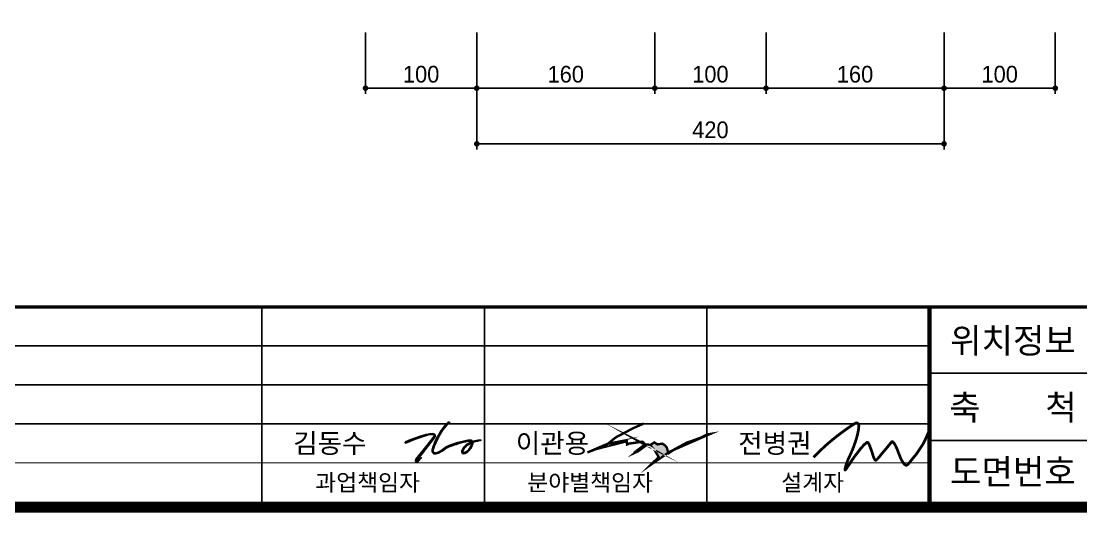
# Model space of a CAD drawing. Header units: millimetres. Extents: x 173610 to 224070, y -281283 to -269403.
# Drawn here: x 194907 to 196812, y -281093 to -280209 of the extents above; entities that cross this region are included whole.
import ezdxf
from ezdxf.enums import TextEntityAlignment as Align

# ---------------------------------------------------------------- set-up
doc = ezdxf.new("R2010")
doc.units = ezdxf.units.MM
for name, color, linetype in [('CS-DIML', 1, 'Continuous'), ('CX-BORD', 3, 'Continuous'), ('CX-BORD-LIN1', 4, 'Continuous'), ('CX-BORD-LIN2', 3, 'Continuous'), ('CX-BORD-TEX1', 7, 'Continuous'), ('CX-BORD-TEX2', 6, 'Continuous'), ('CX-BORD-TEX3', 4, 'Continuous'), ('DIML', 1, 'Continuous'), ('싸인', 7, 'Continuous')]:
    doc.layers.add(name, color=color, linetype=linetype)
doc.styles.add('MLTMHTXT', font='Dotum_1.TTF')
doc.styles.add('TB_BTXT', font='H2GTRE_1.TTF')
doc.styles.add('TB_TEXT', font='')
doc.styles.add('TEXT', font='Dotum_1.TTF')
doc.styles.get('TB_TEXT').set_extended_font_data('DotumChe')
doc.dimstyles.new('사본 일반도면_0100', dxfattribs={"dimtxt": 600, "dimasz": 200, "dimexe": 200, "dimexo": 0, "dimgap": 100, "dimtad": 1, "dimdec": 0, "dimlfac": 0.5, "dimzin": 0, "dimdsep": 46, "dimlunit": 6, "dimtxsty": 'TEXT', "dimblk": 'DOT', "dimcen": 0.09, "dimclrd": 1, "dimclre": 1, "dimclrt": 7, "dimadec": 8, "dimazin": 0, "dimtfac": 1, "dimtdec": 0, "dimtix": 1, "dimtmove": 2, "dimatfit": 3, "dimldrblk": 'DOT', "dimfxl": 200, "dimfrac": 2, "dimtolj": 1, "dimtzin": 0, "dimarcsym": 0})

# ---------------------------------------------------------------- blocks, each defined once
blk = doc.blocks.new('이관용')
blk.add_hatch(color=256).paths.add_polyline_path([(-4.061798276614923, 4.572229449163104), (-4.309969731236374, 4.324244141197663), (-3.736087527105372, 4.721249212086576), (-3.749582557685244, 4.74821907207098), (-3.757588080761538, 4.780217180968807), (-3.773599126960677, 4.828214320334045), (-3.789610252718035, 4.892210538123835), (-3.861659960544217, 4.972205786375241), (-3.941715271051521, 5.02020297370933), (-4.101825892066131, 4.996204380042286), (-4.205897851453642, 5.060200597837933), (-4.333986300511812, 4.980205301611761), (-4.502102444625959, 4.996204380042285), (-4.517743716508392, 4.984565359505752), (-4.477103562215107, 4.961359840967188), (-4.462074829151447, 4.97220578637524), (-4.30996973123638, 4.92420864702166), (-4.189886725673033, 4.796216211436216)])
at = {"const_width": 0.08}
blk.add_lwpolyline([(-4.558141185857835, 5.692163164590852), (-4.918390043361626, 5.532172668070643), (-5.494788263088594, 5.228190657546179), (-5.790992856260914, 4.988204864811507), (-6.439440863418895, 4.724220478415589), (-5.774981810061774, 5.012203410509585), (-5.190578067235208, 5.124196815627727), (-5.53481587853986, 4.996204380042286), (-5.126533802903737, 5.100198221960682), (-5.110522756727903, 4.94820724067705), (-5.118528279827501, 5.012203410509585), (-4.5981688013091, 5.084199191493383), (-4.518113490801795, 4.996204380042286), (-4.87836234828228, 4.716220963179069), (-4.502102444625962, 4.996204380042286), (-4.33398630051181, 4.980205301611761), (-4.205897851453642, 5.060200597837934), (-4.101825892066131, 4.996204380042286), (-3.941715271051521, 5.020202973709331), (-3.861659960544216, 4.972205786375241), (-3.789610252718035, 4.892210538123834), (-3.773599126960676, 4.828214320334041), (-3.757588080761536, 4.780217180968805), (-3.749582557685244, 4.748219072070981), (-3.725565988409812, 4.700221884748544), (-3.509416626140023, 4.84421335080134), (-3.10914015320833, 5.060200597837934), (-2.917007360213915, 5.124196815627727), (-2.652824859416626, 5.2201911423154), (-2.500719761501557, 5.300186390566751), (-2.396647881718877, 5.332184499464574), (-2.34861474319132, 5.340184014701208), (-3.685538293353773, 4.756218587307615), (-4.309969731236379, 4.324244141197653), (-4.061798276614923, 4.572229449163103), (-4.189886725673034, 4.796216211436217), (-4.309969731236379, 4.924208647021658), (-4.462074829151447, 4.972205786375241), (-4.750273899247418, 4.764218102538393), (-4.854345779006849, 4.716220963179069), (-4.526119013901393, 4.996204380042286), (-4.622185370584532, 5.044201519407409), (-4.454069226470324, 4.94820724067705)], dxfattribs=at)
blk = doc.blocks.new('CXBLKA1')
at = {"layer": '싸인'}
h = blk.add_hatch(color=0, dxfattribs=at)
edge = h.paths.add_edge_path()
edge.add_line((524.592858178035, 35.05816964116143), (524.717610307715, 35.0878650093991))
edge.add_line((524.7176103077151, 35.0878650093991), (524.7770153202072, 35.11755933272434))
edge.add_line((524.777015320207, 35.11755933272434), (524.777015320207, 35.18882654463489))
edge.add_line((524.777015320207, 35.18882654463489), (524.7413720454708, 35.26009271163286))
edge.add_line((524.7413720454707, 35.26009271163285), (524.6819670329785, 35.30760488284812))
edge.add_line((524.6819670329786, 35.30760488284812), (524.5512741348084, 35.28978807987052))
edge.add_line((524.5512741348085, 35.28978807987052), (524.3968194988827, 35.21852086796012))
edge.add_arc((533.4497263440002, 26.73028608078637), 12.40988525928272, 136.8437886002609, 154.0363134719238)
edge.add_arc((531.8774333427729, 27.49591144305711), 10.66108925143613, 154.0363134719241, 163.4965225332599)
edge.add_arc((522.6978153594202, 30.21564420490517), 1.087044514953924, 163.49652253326, 197.6974735025576)
edge.add_arc((522.0723786107326, 30.01607226485033), 0.4305385470707698, 197.6974735025578, 270.3730230762037)
edge.add_arc((522.0648809024091, 31.16769263580842), 1.582183324958346, 270.3730230762058, 299.1062852897187)
edge.add_arc((516.1672374452847, 41.76093182177279), 13.70649422489875, 299.1062852897187, 304.4468688812942)
edge.add_arc((526.0571119349389, 27.34245001173975), 3.777848345737606, 112.56023461559491, 124.44686888129411, ccw=False)
edge.add_arc((530.9144119672438, 15.6506711051546), 16.43845882092008, 99.78784449493071, 112.560234615595, ccw=False)
edge.add_arc((528.3729747804525, 30.38265668281738), 1.48886678518646, 80.2121555050694, 99.78784449493071, ccw=False)
edge.add_arc((528.5973581570771, 31.68334303677504), 0.1689679666866769, 23.222771197182624, 80.21215550506372, ccw=False)
edge.add_arc((528.4980018815392, 31.64071213354772), 0.2770839386739657, -14.74731411189299, 23.222771197179497, ccw=False)
edge.add_arc((525.7393474998943, 32.36686693912942), 3.129709886645028, 323.6404485112148, 345.25268588810707, ccw=False)
edge.add_arc((526.3982521846186, 31.88179813717409), 2.311512400592902, 299.6107675650151, 323.640448511215, ccw=False)
edge.add_arc((527.3322679074257, 30.23835233177583), 0.4211951029594776, 254.6353403923705, 299.610767565016, ccw=False)
edge.add_arc((527.2519250448173, 29.94596510963684), 0.1179703294955138, 217.3648799932693, 254.6353403923728, ccw=False)
edge.add_arc((527.3158313415368, 29.99476312200314), 0.1983771747967824, 190.5729480769106, 217.364879993271, ccw=False)
edge.add_arc((527.3708202326436, 30.00502714359374), 0.2543157865455074, 169.4270519230917, 190.5729480769083, ccw=False)
edge.add_arc((528.2771628016482, 29.83585261562104), 1.17631192173511, 158.0437381412883, 169.4270519230926, ccw=False)
edge.add_arc((528.2144911339008, 29.86111797861151), 1.108739172010924, 139.0136362194811, 158.0437381412886, ccw=False)
edge.add_arc((530.4089656304378, 27.95440715527486), 4.015845031758844, 127.64304985634999, 139.0136362194811, ccw=False)
edge.add_arc((530.170636178777, 28.26340370760046), 3.625614591021539, 109.95336208071251, 127.6430498563501, ccw=False)
edge.add_arc((530.8852602057443, 26.29500650009277), 5.719719427566993, 101.49375809452778, 109.9533620807128, ccw=False)
edge.add_arc((528.4864494563943, 38.09211630372045), 6.318805927726546, 281.493758094528, 287.7073294209811)
edge.add_line((530.4083454013456, 32.07267909339488), (529.8482308808655, 32.05868040067949))
edge.add_line((529.8482308808655, 32.05868040067948), (529.2414387027897, 31.95602088263697))
edge.add_arc((530.5571909633949, 27.43616847109528), 4.707469578595997, 106.2305493998554, 130.198910985214)
edge.add_arc((528.6963126860093, 29.63830544131006), 1.824367915658559, 130.1989109852147, 164.3506951350019)
edge.add_arc((527.3645692631925, 30.01137052890771), 0.4413573937174505, 164.3506951350028, 228.1785148006518)
edge.add_arc((527.2972268385349, 29.93610894303093), 0.3403657679882027, 228.178514800654, 296.358293051978)
edge.add_arc((526.1345591326952, 32.28257502288707), 2.959086688231177, 296.3582930519773, 315.1523277936486)
edge.add_arc((526.5218454989591, 31.89734249683047), 2.412831410338274, 315.1523277936491, 337.7663384216869)
edge.add_arc((526.0160176864011, 32.10411375483195), 2.959289212087556, 337.7663384216867, 349.7393730444861)
edge.add_arc((528.5405550844151, 31.64711945999684), 0.3937224404982653, 349.7393730444866, 409.3027074816044)
edge.add_line((528.7972867539307, 31.94562609312196), (528.7319409729483, 31.99228979539))
edge.add_line((528.7319409729483, 31.99228979539), (528.6105828045742, 32.03428691844892))
edge.add_line((528.6105828045742, 32.03428691844893), (528.3491956720287, 32.05761876958303))
edge.add_line((528.3491956720287, 32.05761876958302), (528.0114831600563, 32.03890543168346))
edge.add_line((528.0114831600563, 32.03890543168346), (527.4980449609665, 31.95957776477504))
edge.add_line((527.4980449609665, 31.95957776477506), (526.232470195191, 31.62831020092584))
edge.add_line((526.2324701951909, 31.62831020092584), (524.9488740293642, 31.19900790174354))
edge.add_line((524.9488740293642, 31.19900790174354), (524.1259960849429, 30.8299928739587))
edge.add_line((524.125996084943, 30.8299928739587), (523.8972818428888, 30.66667200584518))
edge.add_line((523.8972818428888, 30.66667200584518), (523.1364599421529, 30.13004465432353))
edge.add_line((523.1364599421528, 30.13004465432352), (522.6743654293514, 29.89206165359843))
edge.add_line((522.6743654293515, 29.89206165359843), (522.3756367052117, 29.78473660125907))
edge.add_line((522.3756367052116, 29.78473660125907), (522.1038792838103, 29.75700566851472))
edge.add_line((522.1038792838104, 29.75700566851472), (521.9545155898431, 29.79900279157364))
edge.add_line((521.954515589843, 29.79900279157364), (521.8378247863669, 29.906327843913))
edge.add_line((521.8378247863669, 29.90632784391299), (521.7818137351804, 30.0369847473863))
edge.add_line((521.7818137351804, 30.0369847473863), (521.7724776691792, 30.18164138848774))
edge.add_line((521.7724776691794, 30.18164138848773), (521.8144866256717, 30.48961889770269))
edge.add_line((521.8144866256717, 30.48961889770269), (521.9923074826029, 31.01351085571699))
edge.add_line((521.9923074826029, 31.01351085571699), (522.5570907041863, 32.24075431336754))
edge.add_line((522.5570907041862, 32.24075431336754), (522.996406926287, 33.03623052325667))
edge.add_line((522.996406926287, 33.03623052325667), (523.5191811913779, 33.89483407670867))
edge.add_line((523.519181191378, 33.89483407670868), (523.8692522656011, 34.35680034053104))
edge.add_line((523.8692522656012, 34.35680034053104), (524.2519975665208, 34.76743632287608))
edge.add_line((524.2519975665208, 34.76743632287607), (524.4760431074718, 34.99141958597334))
edge.add_line((524.4760431074717, 34.99141958597335), (524.592858178035, 35.05816964116143))
h.paths.add_polyline_path([(516.7924428276237, 31.77457273926013), (517.616764463868, 32.08683870263475), (519.3417893922779, 32.7045857459963), (520.5261349054011, 33.0735182256939), (521.1955470057729, 33.2193744263411), (521.6504032947973, 33.22795420284977), (521.9336173399133, 33.16789576728925), (522.0880960275334, 33.06493844918523), (522.1395893688086, 32.89334187409943), (522.1224258125204, 32.7045857459963), (521.9418390107455, 32.40222882109996), (519.719046898283, 29.52798906192194), (519.0815193273118, 28.73740826707886), (518.8950812827976, 28.4728604559554), (518.8289257614407, 28.35261088094704), (518.8409542809974, 28.31052389541355), (518.9191383219111, 28.32254874842314), (519.0514480284197, 28.43077242550931), (519.322084373626, 28.6291835450801), (519.5867064590539, 28.83360813606803), (519.6769190195242, 28.91176968063045), (519.6468477206323, 28.83360813606803), (519.153689108447, 28.29849904240395), (518.9010955425761, 28.13616248186194), (518.7146574980619, 28.15419976137641), (518.6124164180346, 28.22634887943397), (518.5883607151264, 28.32254874842314), (518.5943749749047, 28.42475999900459), (518.68458619917, 28.6171586920705), (520.0023665036127, 30.24214391185928), (521.6207863056864, 32.28201999767886), (521.9214939497846, 32.72694164885863), (521.9575781722497, 32.85921607687658), (521.9335224693413, 32.97345322538022), (521.9034511704494, 33.00351535790412), (521.8192528697573, 33.04560234343762), (521.5666593038861, 33.06965204945681), (520.8856435972236, 32.99076011105951), (518.714541248206, 32.31736416287261), (517.7703225060789, 31.92655435023593), (517.5898987213433, 31.83636795266406), (516.9223292479952, 31.58985637614247), (516.765962502373, 31.53574453759938), (516.747919723038, 31.59586880264735), (516.7599482425946, 31.66801896561733)])
blk.add_hatch(color=0, dxfattribs=at).paths.add_polyline_path([(528.8855535986686, 31.83683868758022, 0.008466323874453192), (528.7375140725131, 31.77771725536543, -0.0468599015371761), (528.7526361196818, 31.74996831797948, -0.1308250825957356), (528.7732546245853, 31.60890904381397, -0.01185311413729275), (528.933376585059, 31.67137522455612, -6.96180109216264e-06), (528.9335263026545, 31.67142957697359, 0.1106970960111004)])
at = {"layer": 'CX-BORD-LIN1', "const_width": 2}
blk.add_lwpolyline([(821, 20), (25, 20), (25, 574), (821, 574)], close=True, dxfattribs=at)
at = {"layer": 'CX-BORD-LIN1'}
for points, const_width in [([(821, 56), (25, 56)], 0.6), ([(611, 20), (611, 56)], 0.8)]:
    blk.add_lwpolyline(points, dxfattribs=dict(at, const_width=const_width))
at = {"layer": 'CX-BORD-LIN2'}
for points in [[(491, 20), (491, 56)], [(531, 20), (531, 56)], [(571, 20), (571, 56)], [(611, 49), (305, 49)], [(611, 42), (305, 42)], [(611, 35), (305, 35)]]:
    blk.add_lwpolyline(points, dxfattribs=at)
for points, const_width in [([(711, 44.106219), (610.999839, 44.106219)], 0.3), ([(711, 32), (611.00226, 32)], 0.3), ([(611, 28), (305, 28)], 0.2)]:
    blk.add_lwpolyline(points, dxfattribs=dict(at, const_width=const_width))
at = {"layer": '싸인', "color": 0}
blk.add_lwpolyline([(524.592858178035, 35.05816964116144), (524.7176103077151, 35.0878650093991), (524.777015320207, 35.11755933272435), (524.777015320207, 35.18882654463489), (524.7413720454707, 35.26009271163286), (524.6819670329786, 35.30760488284812), (524.5512741348085, 35.28978807987053), (524.3968194988826, 35.21852086796013, 0.07515757697995633), (522.2923496964921, 32.16335137527762, 0.04130140907470315), (521.6555543659916, 30.52444478629808, 0.150347517239941), (521.6622153491054, 29.88519239884643, 0.3281816616455339), (522.0751816039037, 29.58554284222851, 0.1260335435233095), (522.834504282362, 29.78530921330723, 0.02330691073634954), (523.9202031075495, 30.4578566925469, -0.05191178217284356), (524.6077234613132, 30.83120497245471, -0.0557878332321468), (528.1198667755648, 31.84985150351884, -0.0856233863271559), (528.6260827853404, 31.84985150351884, -0.2539183397597944), (528.7526361196818, 31.74996831797948, -0.1672084293165006), (528.7659580859093, 31.57017858400867, -0.09458170419812348), (528.2597420761336, 30.51141681729184, -0.1052351752649005), (527.5403826239477, 29.87216442984019, -0.1988009083221388), (527.2206674603322, 29.83221115562453, -0.1640719818699126), (527.1581637878921, 29.87437024012036, -0.1174373120800961), (527.1208221962976, 29.95836344132562, -0.09252909626898988), (527.1208221962976, 30.05169084586186, -0.04970996148718124), (527.1861693134853, 30.27567410895913, -0.08322584497647044), (527.377541963945, 30.58831715247093, -0.04965429057194931), (527.9563272802225, 31.13427766241114, -0.0773394720742829), (528.933376585059, 31.67137522455612, -0.03692875901310616), (529.7455421720833, 31.90002506686265, 0.02711846429671489), (530.4083454013456, 32.07267909339488), (529.8482308808655, 32.05868040067948), (529.2414387027898, 31.95602088263698, 0.1049646636540942), (527.5187868748834, 31.03177279141805, 0.1501281442584049), (526.9395726367244, 30.13042604738487, 0.2859325099808731), (527.0702668710999, 29.68245952119033, 0.3065886397049226), (527.4483434709161, 29.63112923971286, 0.08218876153063999), (528.2325048685526, 30.19575502157774, 0.09899371890985634), (528.7552791336435, 30.98436406653988, 0.0522897981975906), (528.927980988306, 31.57698723383585, 0.2659081237163554), (528.7972867539307, 31.94562609312196), (528.7319409729483, 31.99228979539001), (528.6105828045742, 32.03428691844893), (528.3491956720287, 32.05761876958303), (528.0114831600563, 32.03890543168347), (527.4980449609665, 31.95957776477506), (526.2324701951909, 31.62831020092584), (524.9488740293642, 31.19900790174355), (524.125996084943, 30.8299928739587), (523.8972818428888, 30.66667200584518), (523.1364599421528, 30.13004465432353), (522.6743654293515, 29.89206165359844), (522.3756367052116, 29.78473660125908), (522.1038792838104, 29.75700566851472), (521.954515589843, 29.79900279157364), (521.8378247863669, 29.906327843913), (521.7818137351804, 30.03698474738631), (521.7724776691794, 30.18164138848774), (521.8144866256717, 30.4896188977027), (521.9923074826029, 31.01351085571699), (522.5570907041862, 32.24075431336755), (522.996406926287, 33.03623052325668), (523.519181191378, 33.89483407670868), (523.8692522656012, 34.35680034053105), (524.2519975665208, 34.76743632287609), (524.4760431074717, 34.99141958597335)], format="xyb", close=True, dxfattribs=at)
at = {"layer": '싸인', "color": 7, "const_width": 0.5}
blk.add_lwpolyline([(590.1539050153358, 28.9654738182231, -0.001221771592832308), (590.5669317105874, 29.38341058198654, -0.002396145924131835), (590.7790673656725, 29.59498397294723, -4.68569682260252e-05), (591.3871972039802, 30.19560375793817, -0.001248971755416586), (591.4100704276029, 30.21807770196639, -0.00364240279310822), (591.6945190735125, 30.49214383228663, -0.002928519556390706), (592.0527549286151, 30.82833858275455, -0.004200985767070097), (592.3710365441902, 31.1186140611176, -0.003974255044777259), (592.712447142945, 31.41990747396194, -0.003044155658316016), (593.06183633044, 31.71962439163569, -0.003287619259428139), (593.388840477016, 31.99302730663661, -0.002170277678467807), (593.7281106364194, 32.27045010034286, -0.002118165980249459), (594.0781526712044, 32.55170617683771, -0.002510848937301256), (594.477250272777, 32.86634249313715, -0.003367483757003384), (594.7775626901253, 33.09742685580296, -0.003103604219871803), (595.0718328717811, 33.31785781486872, -0.002208671181129469), (595.4886041374468, 33.6231931998734, -0.002071144244403771), (595.8413234157824, 33.87699193580988, -0.001963258747098638), (596.2155734939837, 34.14172627075556, -0.004046120973395296), (596.2523533713285, 34.16708567881626, -0.0002157615422231571), (596.9460940857196, 34.63674029294693, -0.008710997354597537), (597.396203418122, 34.92987917844496, -0.01241575488423348), (597.7204346994026, 35.12204018855138, -0.2994307873089782), (598.0777347838346, 35.09638155881606, -0.2249906330577114), (598.2878028094235, 34.68753004972183, -0.03009983361609147), (598.2760057150784, 34.26879560732884, -0.02692554798766075), (598.2096585356655, 33.80531976962132, -0.002462851050567409), (598.0578495935066, 33.0600562805339, -0.01464487571240481), (598.0280411898557, 32.93564490421656, -0.004667529179863784), (597.8906910502378, 32.44657151007695, -0.006261335577305426), (597.7803573691313, 32.08430899882359, -0.003108234882798278), (597.6227423496508, 31.59958652758641, -0.004204942758247374), (597.5010066019956, 31.24302592221939, -0.005377258831837777), (597.337101858801, 30.79144599064233, -0.006351823507608037), (597.189414639817, 30.41250777030034, -0.005623292169030968), (597.0503588060005, 30.07951387826644, -0.003872607560651517), (596.8392976303362, 29.59991357906702, -0.008911731987733968), (596.6566107387805, 29.21200318439844, 0.008234600018831905), (596.4583354778551, 28.79246786856694, 0.01024179576454441), (596.3630773722592, 28.56998417798721, 0.003996479208830652), (596.1353117612464, 27.99315610988977, 0.01883555838462987), (595.9865823955797, 27.55951689982457, 0.01771119184417121), (595.8625131626391, 27.08804956857406, 0.04386111434475999), (595.8143438612882, 26.73136918966019, 0.5036192907947369), (595.8447348391477, 26.70657682204289, 0.1730635856034269), (595.9132485027575, 26.75260158324284, 0.01288892215660876), (596.530447275188, 27.63423733019872, 0.001692538842864014), (596.9221547750099, 28.23002156678878, -0.004493935212838304), (597.07093997195, 28.45358399335586, -0.002611606976569071), (597.4066412118538, 28.94278595550898, -0.007962433550125169), (597.5201229973102, 29.10088454985662, -0.007983763511400021), (597.6996614920561, 29.33488298837386, 0.003941753565111663), (598.0671065699521, 29.80585374140782, 0.003853201217461613), (598.302550889995, 30.11753260397954, -0.002957143095161233), (598.6086081619524, 30.52420142753961, -0.02082303837556641), (598.7128107630674, 30.64976030453089, -0.004857640465002989), (599.1863372186288, 31.16413832291011, -0.05461160986620715), (599.7316238041185, 31.63083678825738, -0.2625794642807498), (599.8901399059557, 31.64437771423701, -0.1606898322100331), (600.0182873808805, 31.52571092708948, -0.03828511578214597), (600.3157103271747, 30.87479707662307, -0.001550393624484008), (600.5371144790911, 30.26631160998387, -0.004177157919068713), (600.6166996212268, 30.03953628007613, -0.00948188296843478), (600.7194617735806, 29.71895019316716, 0.005877009681921273), (600.8815146370196, 29.2005680921082, 0.05435263481734043), (601.1854457079831, 28.5260418473089, 0.2869114441572957), (601.3195966708126, 28.45619359437667, 0.166366794290609), (601.4688499406441, 28.52079422100428, 0.0375037139364344), (601.9519543412788, 29.03150204443975, 0.004261212635795516), (602.3365962620044, 29.51290180627548, -0.01003943896606668), (602.5022204068764, 29.71534714802149, -0.003223009784036129), (602.8924367320005, 30.16730650210422, 0.006606490933184881), (603.0813156465156, 30.38908764783584, 0.001538565653075446), (603.1759611657722, 30.50395949626011, -0.0003111549695902591), (603.6425573400123, 31.07311131262821, -0.002292779297472407), (604.0636754659279, 31.58136733317417, -0.006673307938408116), (604.2114746907814, 31.75337553127649, -0.4112322178640725), (604.3891301428739, 31.7653503444199, -0.09620502238326616), (604.7950723095203, 31.24870406889958, -0.008046322496559288), (605.0659894485735, 30.6992210779989, -0.01802040838403531), (605.1740367272957, 30.44783537332259, -0.001738624223410983), (605.3612093054714, 29.96009079082849, 0.002502018223330334), (605.4917911517086, 29.62136046512964, 0.002524966174897052), (605.594716445949, 29.36216632151647, 0.001156726466219056), (605.8235462239845, 28.798055586259, 0.03087024867611269), (605.9417834301257, 28.55291006509505, 0.01363557866686218), (606.2574892444873, 28.02430452291213, 0.0967186464811873), (606.6822817154193, 27.57601920549118, 0.2904236418541479), (606.9029094270331, 27.56405699515385, 0.06881933435098428), (607.1114957796995, 27.72214931909286, 0.02754064481789475), (607.5457913036607, 28.20768013421737, 0.00122570913191452), (607.922097513225, 28.68048613492691, -0.002790967122573292), (608.0880101827247, 28.8876112948263, -0.005649680365925048), (608.4983331000271, 29.38250002487543, 0.01465527354772707), (608.6530816097521, 29.57613510870976, 0.01149351410504917), (608.7356451975766, 29.69131104572656, 0.002187418067891819), (609.1526936741137, 30.3080517318253, 0.001647397503224124), (609.4428395767474, 30.74429940168105, 0.002380120079670721), (609.6412256387337, 31.04785647018792, 0.01422571216322473), (609.9142989781959, 31.49763088488621, 0.0207470436736539), (610.0795671641293, 31.81843320155187, 0.002194546841696434), (610.1028445835375, 31.86921072268528, 0.0001475575855859015), (610.4454946060442, 32.6260079425975, 0.001609646577447568), (610.5735324052437, 32.91146559659683, 0.0008783823060792926), (610.8055569668078, 33.43573042178197)], format="xyb", dxfattribs=at)
at = {"layer": '싸인', "color": 0}
blk.add_lwpolyline([(516.7924428276237, 31.77457273926014), (517.616764463868, 32.08683870263475), (519.3417893922779, 32.7045857459963), (520.5261349054011, 33.0735182256939), (521.1955470057729, 33.2193744263411), (521.6504032947973, 33.22795420284977), (521.9336173399133, 33.16789576728925), (522.0880960275334, 33.06493844918523), (522.1395893688086, 32.89334187409944), (522.1224258125204, 32.7045857459963), (521.9418390107455, 32.40222882109996), (519.719046898283, 29.52798906192194), (519.0815193273118, 28.73740826707886), (518.8950812827976, 28.4728604559554), (518.8289257614407, 28.35261088094704), (518.8409542809974, 28.31052389541355), (518.9191383219111, 28.32254874842314), (519.0514480284197, 28.43077242550932), (519.322084373626, 28.6291835450801), (519.5867064590539, 28.83360813606803), (519.6769190195242, 28.91176968063046), (519.6468477206323, 28.83360813606803), (519.153689108447, 28.29849904240395), (518.9010955425761, 28.13616248186195), (518.7146574980619, 28.15419976137641), (518.6124164180346, 28.22634887943397), (518.5883607151264, 28.32254874842314), (518.5943749749047, 28.4247599990046), (518.68458619917, 28.6171586920705), (520.0023665036127, 30.24214391185928), (521.6207863056864, 32.28201999767887), (521.9214939497846, 32.72694164885864), (521.9575781722497, 32.85921607687659), (521.9335224693413, 32.97345322538023), (521.9034511704494, 33.00351535790413), (521.8192528697573, 33.04560234343762), (521.5666593038861, 33.06965204945681), (520.8856435972236, 32.99076011105952), (518.714541248206, 32.31736416287261), (517.7703225060789, 31.92655435023593), (517.5898987213433, 31.83636795266406), (516.9223292479952, 31.58985637614249), (516.765962502373, 31.53574453759939), (516.747919723038, 31.59586880264735), (516.7599482425946, 31.66801896561734)], close=True, dxfattribs=at)
at = {"xscale": 5.384407746340116, "yscale": 5.384407746340116, "zscale": 5.384407746340116}
blk.add_blockref('이관용', (584.1807743605491, 4.400931723955672), dxfattribs=at)
at = {"layer": 'CX-BORD-TEX1', "style": 'TB_BTXT'}
blk.add_attdef('UD_TITLE', text='', height=10, dxfattribs=at).set_placement((423, 553), align=Align.MIDDLE_CENTER)
at = {"layer": 'CX-BORD-TEX1', "style": 'MLTMHTXT', "width": 0.8, "flags": 4}
blk.add_attdef('EI_NAME', (69.68644491376199, 43.64671919336593), '', height=6, dxfattribs=at)
at = {"layer": 'CX-BORD-TEX1', "style": 'TB_BTXT', "flags": 4}
blk.add_attdef('CI_NAME', text='', height=5, dxfattribs=at).set_placement((85, 28), align=Align.MIDDLE_CENTER)
at = {"layer": 'CX-BORD-TEX2', "style": 'TB_BTXT'}
blk.add_attdef('PI_CNAME', text='', height=5, dxfattribs=at).set_placement((40, 552), align=Align.BOTTOM_LEFT)
blk.add_attdef('UD_SUBTITLE', text='', height=7, dxfattribs=at).set_placement((423, 538), align=Align.MIDDLE_CENTER)
at = {"layer": 'CX-BORD-TEX3', "style": 'TB_TEXT'}
for s, height, p in [('위치정보', 4.5, (626, 50)), ('축    척', 4.5, (626, 38)), ('도면번호', 4.5, (626, 26.5)), ('과업책임자', 3, (510, 24.5)), ('분야별책임자', 3, (550, 24.5)), ('설계자', 3, (590, 24.5))]:
    blk.add_text(s, height=height, dxfattribs=at).set_placement(p, align=Align.MIDDLE)
at = {"layer": 'CX-BORD-TEX3', "style": 'TB_BTXT'}
blk.add_attdef('UD_CDNAME', text='', height=4, dxfattribs=at).set_placement((42, 544), align=Align.BOTTOM_LEFT)
at = {"layer": 'CX-BORD-TEX3', "style": 'TB_TEXT'}
for tag, height, p in [('DC_RNUM4', 3, (320, 52)), ('DC_RDATE4', 3.5, (353, 52.5)), ('DC_RAPP4', 3.5, (510, 52.5)), ('DC_RCHK4', 3.5, (550, 52.5)), ('DC_RDGN4', 3.5, (590, 52.5)), ('PI_TITLE', 4.5, (243, 50)), ('UD_CDIST', 4.5, (676, 50)), ('DC_RNUM3', 3, (320, 45)), ('DC_RDATE3', 3.5, (353, 45.4)), ('DC_RAPP3', 3.5, (510, 45.4)), ('DC_RCHK3', 3.5, (550, 45.4)), ('DC_RDGN3', 3.5, (590, 45.4)), ('FI_NAME', 4.5, (781, 44.87347354138397)), ('PI_CDNAME', 4.5, (243, 38)), ('DC_RDATE2', 3.5, (353, 38.5)), ('DC_RAPP2', 3.5, (510, 38.5)), ('DC_RCHK2', 3.5, (550, 38.5)), ('DC_RDGN2', 3.5, (590, 38.5)), ('DA_HSCALE', 4.5, (658.5, 38)), ('DA_VSCALE', 4.5, (693, 38)), ('DI_TITLE', 4.5, (781, 37.87347354138397)), ('DC_RNUM2', 3, (320, 38)), ('DC_RNUM1', 3, (320, 31)), ('DC_RDATE1', 3.5, (353, 31.5)), ('DC_RAPP1', 3.5, (510, 31.5)), ('DC_RCHK1', 3.5, (550, 31.5)), ('DC_RDGN1', 3.5, (590, 31.5)), ('DI_SUBTITLE', 3.5, (781, 30.87347354138397)), ('PA_CCLASS', 4.5, (204, 26.5)), ('PI_STAGE', 4.5, (283, 26.5)), ('DI_DRWNO', 4.5, (676, 26.5))]:
    blk.add_attdef(tag, text='', height=height, dxfattribs=at).set_placement(p, align=Align.MIDDLE_CENTER)
for tag, p in [('DC_RDES4', (377, 52.5)), ('DC_RDES3', (377, 45.4)), ('DC_RDES2', (377, 38.5)), ('DC_RDES1', (377, 31.5))]:
    blk.add_attdef(tag, text='', height=3.5, dxfattribs=at).set_placement(p, align=Align.MIDDLE_LEFT)
at = {"layer": 'CX-BORD-TEX3', "style": 'TB_TEXT', "flags": 1}
for tag, p in [('PI_ID', (24, 16)), ('PI_CCODE', (31, 16)), ('PA_DSDATE', (47, 16)), ('PA_DEDATE', (64, 16)), ('PA_CSDATE', (81, 16)), ('PA_CEDATE', (98, 16)), ('PA_CFDATE', (114, 16)), ('EI_ENAME', (132, 16)), ('EI_DEPT', (146, 16)), ('EI_PERSON', (158, 16)), ('EI_EMAIL', (174, 16)), ('CI_CATEG', (189, 16)), ('CI_ROLE', (204, 16)), ('CI_ONAME', (216, 16)), ('CI_ADDR', (232, 16)), ('CI_TEL', (246, 16)), ('CI_FAX', (257, 16)), ('CI_HPADDR', (270, 16)), ('CI_CODE', (287, 16)), ('CI_DEPT', (300, 16)), ('CI_PERSON', (312, 16)), ('CI_EMAIL', (329, 16)), ('CI_PROLE', (342, 16)), ('DI_MANCODE', (357, 16)), ('DI_CATEG', (377, 16)), ('DI_LDATE', (392, 16)), ('DI_PCLASS', (407, 16)), ('DI_MMCLASS', (424, 16)), ('DI_MSCLASS', (443, 16)), ('DI_ECLASS', (462, 16)), ('DI_FNAME', (478, 16)), ('DC_ONAME', (493, 16)), ('DC_NNAME', (510, 16)), ('FI_CODE', (529, 16)), ('FI_CLASS', (545, 16)), ('FI_ICODE1', (563, 16)), ('FI_ICODE2', (581, 16)), ('------------', (597, 16))]:
    blk.add_attdef(tag, p, '', height=2, dxfattribs=at)
blk = doc.blocks.new('_Dot')
at = {"layer": 'DIML', "color": 140, "linetype": 'Continuous'}
blk.add_line((0, 0), (-1, 0), dxfattribs=at)
at = {"layer": 'DIML', "color": 140, "linetype": 'Continuous', "const_width": 0.5}
blk.add_lwpolyline([(-0.25, 0, 1), (0.25, 0, 1)], format="xyb", close=True, dxfattribs=at)
blk = doc.blocks.new('*D164')
at = {"layer": 'CS-DIML', "color": 140, "lineweight": -2}
for p, q in [((195725.8245697278, -280329.8579967959), (195725.8245697278, -280439.8579967837)), ((196565.8245697278, -280329.8579967959), (196565.8245697278, -280439.8579967837)), ((196555.8245697278, -280429.8579967837), (195735.8245697278, -280429.8579967837))]:
    blk.add_line(p, q, dxfattribs=at)
at = {"layer": 'Defpoints', "color": 0}
for p in [(195725.8245697278, -280329.8579967959), (196565.8245697278, -280329.8579967959), (195725.8245697278, -280429.8579967837)]:
    blk.add_point(p, dxfattribs=at)
at = {"layer": 'CS-DIML', "color": 140, "lineweight": -2, "xscale": 10, "yscale": 10, "zscale": 10, "rotation": 180}
blk.add_blockref('_Dot', (195725.8245697278, -280429.8579967837), dxfattribs=at)
at = {"layer": 'CS-DIML', "color": 140, "lineweight": -2, "xscale": 10, "yscale": 10, "zscale": 10}
blk.add_blockref('_Dot', (196565.8245697278, -280429.8579967837), dxfattribs=at)
at = {"layer": 'CS-DIML', "color": 140, "insert": (196145.8245697278, -280404.8376440022), "char_height": 30, "attachment_point": 5, "style": 'TEXT'}
blk.add_mtext('\\A1;420', dxfattribs=at)
blk = doc.blocks.new('*D165')
at = {"layer": 'CS-DIML', "color": 140, "lineweight": -2}
for p, q in [((196045.8245697278, -280229.857996808), (196045.8245697278, -280339.8579967959)), ((196245.8245697278, -280229.857996808), (196245.8245697278, -280339.8579967959)), ((196235.8245697278, -280329.8579967959), (196055.8245697278, -280329.8579967959))]:
    blk.add_line(p, q, dxfattribs=at)
at = {"layer": 'Defpoints', "color": 0}
for p in [(196045.8245697278, -280229.857996808), (196245.8245697278, -280229.857996808), (196045.8245697278, -280329.8579967959)]:
    blk.add_point(p, dxfattribs=at)
at = {"layer": 'CS-DIML', "color": 140, "lineweight": -2, "xscale": 10, "yscale": 10, "zscale": 10, "rotation": 180}
blk.add_blockref('_Dot', (196045.8245697278, -280329.8579967959), dxfattribs=at)
at = {"layer": 'CS-DIML', "color": 140, "lineweight": -2, "xscale": 10, "yscale": 10, "zscale": 10}
blk.add_blockref('_Dot', (196245.8245697278, -280329.8579967959), dxfattribs=at)
at = {"layer": 'CS-DIML', "color": 140, "insert": (196145.8245697278, -280304.8376440143), "char_height": 30, "attachment_point": 5, "style": 'TEXT'}
blk.add_mtext('\\A1;100', dxfattribs=at)
blk = doc.blocks.new('*D166')
at = {"layer": 'CS-DIML', "color": 140, "lineweight": -2}
for p, q in [((196245.8245697278, -280229.857996808), (196245.8245697278, -280339.8579967959)), ((196565.8245697278, -280229.857996808), (196565.8245697278, -280339.8579967959)), ((196555.8245697278, -280329.8579967959), (196255.8245697278, -280329.8579967959))]:
    blk.add_line(p, q, dxfattribs=at)
at = {"layer": 'Defpoints', "color": 0}
for p in [(196245.8245697278, -280229.857996808), (196565.8245697278, -280229.857996808), (196245.8245697278, -280329.8579967959)]:
    blk.add_point(p, dxfattribs=at)
at = {"layer": 'CS-DIML', "color": 140, "lineweight": -2, "xscale": 10, "yscale": 10, "zscale": 10, "rotation": 180}
blk.add_blockref('_Dot', (196245.8245697278, -280329.8579967959), dxfattribs=at)
at = {"layer": 'CS-DIML', "color": 140, "lineweight": -2, "xscale": 10, "yscale": 10, "zscale": 10}
blk.add_blockref('_Dot', (196565.8245697278, -280329.8579967959), dxfattribs=at)
at = {"layer": 'CS-DIML', "color": 140, "insert": (196405.8245697278, -280304.8376440143), "char_height": 30, "attachment_point": 5, "style": 'TEXT'}
blk.add_mtext('\\A1;160', dxfattribs=at)
blk = doc.blocks.new('*D172')
at = {"layer": 'CS-DIML', "color": 140, "lineweight": -2}
for p, q in [((196565.8245697278, -280229.857996808), (196565.8245697278, -280339.8579967959)), ((196765.8245697278, -280229.857996808), (196765.8245697278, -280339.8579967959)), ((196575.8245697278, -280329.8579967959), (196755.8245697278, -280329.8579967959))]:
    blk.add_line(p, q, dxfattribs=at)
at = {"layer": 'Defpoints', "color": 0}
for p in [(196565.8245697278, -280229.857996808), (196765.8245697278, -280229.857996808), (196765.8245697278, -280329.8579967959)]:
    blk.add_point(p, dxfattribs=at)
at = {"layer": 'CS-DIML', "color": 140, "lineweight": -2, "xscale": 10, "yscale": 10, "zscale": 10, "rotation": 180}
blk.add_blockref('_Dot', (196565.8245697278, -280329.8579967959), dxfattribs=at)
at = {"layer": 'CS-DIML', "color": 140, "lineweight": -2, "xscale": 10, "yscale": 10, "zscale": 10}
blk.add_blockref('_Dot', (196765.8245697278, -280329.8579967959), dxfattribs=at)
at = {"layer": 'CS-DIML', "color": 140, "insert": (196665.8245697278, -280304.8376440143), "char_height": 30, "attachment_point": 5, "style": 'TEXT'}
blk.add_mtext('\\A1;100', dxfattribs=at)
blk = doc.blocks.new('*D179')
at = {"layer": 'CS-DIML', "color": 140, "lineweight": -2}
for p, q in [((195725.8245697278, -280229.857996808), (195725.8245697278, -280339.8579967959)), ((196045.8245697278, -280229.857996808), (196045.8245697278, -280339.8579967959)), ((195735.8245697278, -280329.8579967959), (196035.8245697278, -280329.8579967959))]:
    blk.add_line(p, q, dxfattribs=at)
at = {"layer": 'Defpoints', "color": 0}
for p in [(195725.8245697278, -280229.857996808), (196045.8245697278, -280229.857996808), (196045.8245697278, -280329.8579967959)]:
    blk.add_point(p, dxfattribs=at)
at = {"layer": 'CS-DIML', "color": 140, "lineweight": -2, "xscale": 10, "yscale": 10, "zscale": 10, "rotation": 180}
blk.add_blockref('_Dot', (195725.8245697278, -280329.8579967959), dxfattribs=at)
at = {"layer": 'CS-DIML', "color": 140, "lineweight": -2, "xscale": 10, "yscale": 10, "zscale": 10}
blk.add_blockref('_Dot', (196045.8245697278, -280329.8579967959), dxfattribs=at)
at = {"layer": 'CS-DIML', "color": 140, "insert": (195885.8245697278, -280304.8376440143), "char_height": 30, "attachment_point": 5, "style": 'TEXT'}
blk.add_mtext('\\A1;160', dxfattribs=at)
blk = doc.blocks.new('*D180')
at = {"layer": 'CS-DIML', "color": 140, "lineweight": -2}
for p, q in [((195525.8245697278, -280229.857996808), (195525.8245697278, -280339.8579967959)), ((195725.8245697278, -280229.857996808), (195725.8245697278, -280339.8579967959)), ((195715.8245697278, -280329.8579967959), (195535.8245697278, -280329.8579967959))]:
    blk.add_line(p, q, dxfattribs=at)
at = {"layer": 'Defpoints', "color": 0}
for p in [(195525.8245697278, -280229.857996808), (195725.8245697278, -280229.857996808), (195525.8245697278, -280329.8579967959)]:
    blk.add_point(p, dxfattribs=at)
at = {"layer": 'CS-DIML', "color": 140, "lineweight": -2, "xscale": 10, "yscale": 10, "zscale": 10, "rotation": 180}
blk.add_blockref('_Dot', (195525.8245697278, -280329.8579967959), dxfattribs=at)
at = {"layer": 'CS-DIML', "color": 140, "lineweight": -2, "xscale": 10, "yscale": 10, "zscale": 10}
blk.add_blockref('_Dot', (195725.8245697278, -280329.8579967959), dxfattribs=at)
at = {"layer": 'CS-DIML', "color": 140, "insert": (195625.8245697278, -280304.8376440143), "char_height": 30, "attachment_point": 5, "style": 'TEXT'}
blk.add_mtext('\\A1;100', dxfattribs=at)

msp = doc.modelspace()

# ---------------------------------------------------------------- block references
at = {"layer": 'CX-BORD'}
ref = msp.add_blockref('CXBLKA1', (190429.6593135161, -281283.0250610439), dxfattribs=dict(at, xscale=10, yscale=10, zscale=10))
ref.add_attrib('DC_RDGN1', '전병권      ', dxfattribs={"layer": 'CX-BORD-TEX3', "height": 35.00000000000001, "style": 'TB_TEXT'}).set_placement((196329.6593135161, -280968.0250610439), align=Align.MIDDLE_CENTER)
ref.add_attrib('DC_RCHK1', '이관용      ', dxfattribs={"layer": 'CX-BORD-TEX3', "height": 35.00000000000001, "style": 'TB_TEXT'}).set_placement((195929.6593135161, -280968.0250610439), align=Align.MIDDLE_CENTER)
ref.add_attrib('DC_RAPP1', '김동수      ', dxfattribs={"layer": 'CX-BORD-TEX3', "height": 35.00000000000001, "style": 'TB_TEXT'}).set_placement((195529.6593135161, -280968.0250610439), align=Align.MIDDLE_CENTER)

# ---------------------------------------------------------------- dimensions: what is measured, and where the dimension line sits
at = {"layer": 'CS-DIML', "color": 140}
for base, p1, p2, picture, middle in [((195525.8245697278, -280329.8579967959), (195725.8245697278, -280229.857996808), (195525.8245697278, -280229.857996808), '*D180', (195625.8245697278, -280304.8376440143)), ((196045.8245697278, -280329.8579967959), (196245.8245697278, -280229.857996808), (196045.8245697278, -280229.857996808), '*D165', (196145.8245697278, -280304.8376440143)), ((196245.8245697278, -280329.8579967959), (196565.8245697278, -280229.857996808), (196245.8245697278, -280229.857996808), '*D166', (196405.8245697278, -280304.8376440143)), ((195725.8245697278, -280429.8579967837), (196565.8245697278, -280329.8579967959), (195725.8245697278, -280329.8579967959), '*D164', (196145.8245697278, -280404.8376440022))]:
    dim = msp.add_linear_dim(base=base, p1=p1, p2=p2, angle=180, dimstyle='사본 일반도면_0100', override={"dimscale": 0.05, "dimgap": 200, "dimclrd": 140, "dimclre": 140, "dimclrt": 140}, dxfattribs=at)
    dim.commit()
    dim.dimension.update_dxf_attribs({"geometry": picture, "text_midpoint": middle})
for base, p1, p2, picture, middle in [((196045.8245697278, -280329.8579967959), (195725.8245697278, -280229.857996808), (196045.8245697278, -280229.857996808), '*D179', (195885.8245697278, -280304.8376440143)), ((196765.8245697278, -280329.8579967959), (196565.8245697278, -280229.857996808), (196765.8245697278, -280229.857996808), '*D172', (196665.8245697278, -280304.8376440143))]:
    dim = msp.add_linear_dim(base=base, p1=p1, p2=p2, dimstyle='사본 일반도면_0100', override={"dimscale": 0.05, "dimgap": 200, "dimclrd": 140, "dimclre": 140, "dimclrt": 140}, dxfattribs=at)
    dim.commit()
    dim.dimension.update_dxf_attribs({"geometry": picture, "text_midpoint": middle})

doc.saveas('drawing.dxf')
